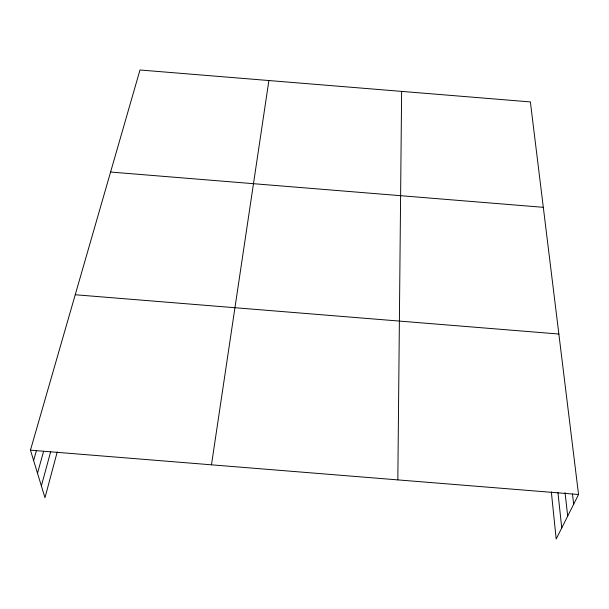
<?xml version="1.0" encoding="UTF-8"?>
<svg xmlns="http://www.w3.org/2000/svg" width="609" height="609" viewBox="0 0 609 609"><rect width="100%" height="100%" fill="white"/><g stroke="black" fill="none" stroke-linecap="round" stroke-linejoin="round"><path stroke-width="0.91" d="M397.829 479.892L401.628 91.388M211.475 464.819L268.889 80.54M57.231 451.931L44.982 497.713L30.45 450.18L139.986 69.997L530.378 101.916L578.55 494.508L556.184 539.003L551.335 491.889M41.366 485.891L50.737 451.505M37.507 473.254L43.597 451.345M33.617 460.533L36.426 450.622M110.587 172.042L543.312 207.319M75.234 294.748L558.856 334.036M30.45 450.18L578.55 494.508M572.475 493.968L573.678 504.191M565.038 492.59L567.695 516.105M557.935 492.521L561.749 527.934"/></g></svg>
